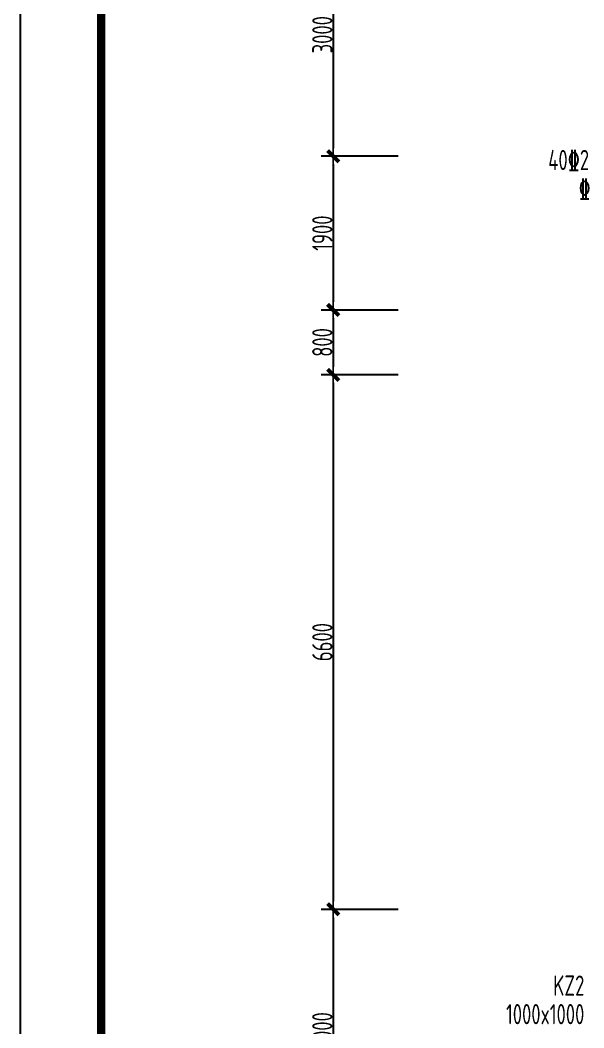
# Model space of a CAD drawing. Header units: millimetres. Extents: x 539196 to 807275, y 431843 to 1156631.
# Drawn here: x 603403 to 610362, y 964896 to 977339 of the extents above; entities that cross this region are included whole.
import ezdxf
from ezdxf.enums import TextEntityAlignment as Align

# ---------------------------------------------------------------- set-up
doc = ezdxf.new("R2010")
doc.units = ezdxf.units.MM
doc.header["$MEASUREMENT"] = 0
doc.layers.add('PUB_TITLE', color=4, linetype='Continuous')
doc.layers.add('柱集中标注', color=2, linetype='Continuous', lineweight=18)
doc.layers.add('轴线标注', color=3, linetype='Continuous', lineweight=18)
doc.styles.add('样式 1_yjk_yjk_yjk_yjk_yjk', font='yjkeng.shx', dxfattribs={"width": 0.7, "bigfont": 'yjkchn.shx'})
doc.dimstyles.new('盈建科结构_yjk_yjk_yjk_yjk_yjk', dxfattribs={"dimscale": 100, "dimtxt": 2.5, "dimasz": 1, "dimexe": 1.5, "dimexo": 0.625, "dimgap": 0.1, "dimtad": 1, "dimdec": 0, "dimrnd": 1, "dimzin": 0, "dimdsep": 46, "dimtxsty": '样式 1_yjk_yjk_yjk_yjk_yjk', "dimblk": '_yjkbk', "dimblk1": 'ARCHTICK', "dimblk2": 'ARCHTICK', "dimcen": 0.09, "dimadec": 0, "dimazin": 0, "dimtfac": 1, "dimtdec": 4, "dimtix": 1, "dimtmove": 2, "dimatfit": 3, "dimfxl": 0, "dimtolj": 1, "dimtzin": 0, "dimarcsym": 0})

# ---------------------------------------------------------------- blocks, each defined once
blk = doc.blocks.new('_yjkbk')
blk.add_line((-1, 0), (1.5, 0))
blk.add_lwpolyline([(-0.7, -0.7, 0.5, 0.5, 0), (0.7, 0.7, 0.5, 0.5, 0)], format="xyseb")
blk = doc.blocks.new('*D63')
at = {"layer": 'Defpoints', "color": 0}
for p in [(610268, 978659), (607268, 975659), (610268, 975659)]:
    blk.add_point(p, dxfattribs=at)
at = {"layer": '轴线标注', "color": 0, "lineweight": -2}
for p, q in [((608068, 978659), (607118, 978659)), ((607268, 978559), (607268, 975759)), ((608068, 975659), (607118, 975659))]:
    blk.add_line(p, q, dxfattribs=at)
at = {"layer": '轴线标注', "color": 0, "lineweight": -2, "xscale": 100, "yscale": 100, "zscale": 100}
for p, rotation in [((607268, 978659), 90), ((607268, 975659), 270)]:
    blk.add_blockref('_yjkbk', p, dxfattribs=dict(at, rotation=rotation))
at = {"layer": '轴线标注', "color": 0, "insert": (607133, 977159), "char_height": 250, "attachment_point": 5, "rotation": 90, "style": '样式 1_yjk_yjk_yjk_yjk_yjk'}
blk.add_mtext('\\A1;3000', dxfattribs=at)
blk = doc.blocks.new('_ARCHTICK')
at = {"color": 0, "linetype": 'ByBlock', "const_width": 0.15}
blk.add_lwpolyline([(-0.5, -0.5), (0.5, 0.5)], dxfattribs=at)
blk = doc.blocks.new('*D65')
at = {"layer": 'Defpoints', "color": 0}
for p in [(610268, 975659), (607268, 973759), (610268, 973759)]:
    blk.add_point(p, dxfattribs=at)
at = {"layer": '轴线标注', "color": 0, "lineweight": -2}
for p, q in [((608068, 975659), (607118, 975659)), ((607268, 975559), (607268, 973859)), ((608068, 973759), (607118, 973759))]:
    blk.add_line(p, q, dxfattribs=at)
at = {"layer": '轴线标注', "color": 0, "lineweight": -2, "xscale": 100, "yscale": 100, "zscale": 100}
for p, rotation in [((607268, 975659), 90), ((607268, 973759), 270)]:
    blk.add_blockref('_yjkbk', p, dxfattribs=dict(at, rotation=rotation))
at = {"layer": '轴线标注', "color": 0, "insert": (607133, 974709), "char_height": 250, "attachment_point": 5, "rotation": 90, "style": '样式 1_yjk_yjk_yjk_yjk_yjk'}
blk.add_mtext('\\A1;1900', dxfattribs=at)
blk = doc.blocks.new('*D67')
at = {"layer": 'Defpoints', "color": 0}
for p in [(610268, 973759), (607268, 972959), (610268, 972959)]:
    blk.add_point(p, dxfattribs=at)
at = {"layer": '轴线标注', "color": 0, "lineweight": -2}
for p, q in [((608068, 973759), (607118, 973759)), ((607268, 973659), (607268, 973059)), ((608068, 972959), (607118, 972959))]:
    blk.add_line(p, q, dxfattribs=at)
at = {"layer": '轴线标注', "color": 0, "lineweight": -2, "xscale": 100, "yscale": 100, "zscale": 100}
for p, rotation in [((607268, 973759), 90), ((607268, 972959), 270)]:
    blk.add_blockref('_yjkbk', p, dxfattribs=dict(at, rotation=rotation))
at = {"layer": '轴线标注', "color": 0, "insert": (607133, 973359), "char_height": 250, "attachment_point": 5, "rotation": 90, "style": '样式 1_yjk_yjk_yjk_yjk_yjk'}
blk.add_mtext('\\A1;800', dxfattribs=at)
blk = doc.blocks.new('*D69')
at = {"layer": 'Defpoints', "color": 0}
for p in [(610268, 972959), (607268, 966359), (610268, 966359)]:
    blk.add_point(p, dxfattribs=at)
at = {"layer": '轴线标注', "color": 0, "lineweight": -2}
for p, q in [((608068, 972959), (607118, 972959)), ((607268, 972859), (607268, 966459)), ((608068, 966359), (607118, 966359))]:
    blk.add_line(p, q, dxfattribs=at)
at = {"layer": '轴线标注', "color": 0, "lineweight": -2, "xscale": 100, "yscale": 100, "zscale": 100}
for p, rotation in [((607268, 972959), 90), ((607268, 966359), 270)]:
    blk.add_blockref('_yjkbk', p, dxfattribs=dict(at, rotation=rotation))
at = {"layer": '轴线标注', "color": 0, "insert": (607133, 969659), "char_height": 250, "attachment_point": 5, "rotation": 90, "style": '样式 1_yjk_yjk_yjk_yjk_yjk'}
blk.add_mtext('\\A1;6600', dxfattribs=at)
blk = doc.blocks.new('*D71')
at = {"layer": 'Defpoints', "color": 0}
for p in [(610268, 966359), (607268, 963359), (610268, 963359)]:
    blk.add_point(p, dxfattribs=at)
at = {"layer": '轴线标注', "color": 0, "lineweight": -2}
for p, q in [((608068, 966359), (607118, 966359)), ((607268, 966259), (607268, 963459)), ((608068, 963359), (607118, 963359))]:
    blk.add_line(p, q, dxfattribs=at)
at = {"layer": '轴线标注', "color": 0, "lineweight": -2, "xscale": 100, "yscale": 100, "zscale": 100}
for p, rotation in [((607268, 966359), 90), ((607268, 963359), 270)]:
    blk.add_blockref('_yjkbk', p, dxfattribs=dict(at, rotation=rotation))
at = {"layer": '轴线标注', "color": 0, "insert": (607133, 964859), "char_height": 250, "attachment_point": 5, "rotation": 90, "style": '样式 1_yjk_yjk_yjk_yjk_yjk'}
blk.add_mtext('\\A1;3000', dxfattribs=at)

msp = doc.modelspace()

# ---------------------------------------------------------------- linework, layer by layer
at = {"layer": 'PUB_TITLE'}
msp.add_lwpolyline([(603402.6, 936443), (662802.6, 936443), (662802.6, 1020543), (603402.6, 1020543)], close=True, dxfattribs=at)
at = {"layer": 'PUB_TITLE', "const_width": 100}
msp.add_lwpolyline([(604402.6, 937443), (661802.6, 937443), (661802.6, 1018043), (604402.6, 1018043)], close=True, dxfattribs=at)

# ---------------------------------------------------------------- texts
at = {"layer": '柱集中标注', "linetype": 'Continuous', "style": '样式 1_yjk_yjk_yjk_yjk_yjk', "width": 0.7}
for s, p in [('40\x8425+（36\x8425）', (611617.6, 975412)), ('\x8410@100/200', (611617.6, 975059.2)), ('KZ2', (610367.6, 965217.5)), ('1000x1000', (610367.6, 964864.7))]:
    msp.add_text(s, height=250, dxfattribs=at).set_placement(p, align=Align.BOTTOM_RIGHT)

# ---------------------------------------------------------------- dimensions: what is measured, and where the dimension line sits
at = {"layer": '轴线标注'}
for p1, p2, picture, middle in [((610267.6, 978659.2), (610267.6, 975659.2), '*D63', (607132.6, 977159.2)), ((610267.6, 975659.2), (610267.6, 973759.2), '*D65', (607132.6, 974709.2)), ((610267.6, 973759.2), (610267.6, 972959.2), '*D67', (607132.6, 973359.2)), ((610267.6, 972959.2), (610267.6, 966359.2), '*D69', (607132.6, 969659.2)), ((610267.6, 966359.2), (610267.6, 963359.2), '*D71', (607132.6, 964859.2))]:
    dim = msp.add_aligned_dim(p1=p1, p2=p2, distance=-3000, dimstyle='盈建科结构_yjk_yjk_yjk_yjk_yjk', override={"dimscale": 100, "dimtxt": 2.5, "dimasz": 1, "dimexe": 1.5, "dimexo": 22, "dimgap": 0.1, "dimtad": 1, "dimlfac": 1, "dimrnd": 5, "dimdle": 0, "dimfxlon": 0}, dxfattribs=at)
    dim.commit()
    dim.dimension.update_dxf_attribs({"geometry": picture, "text_midpoint": middle})

doc.saveas('drawing.dxf')
